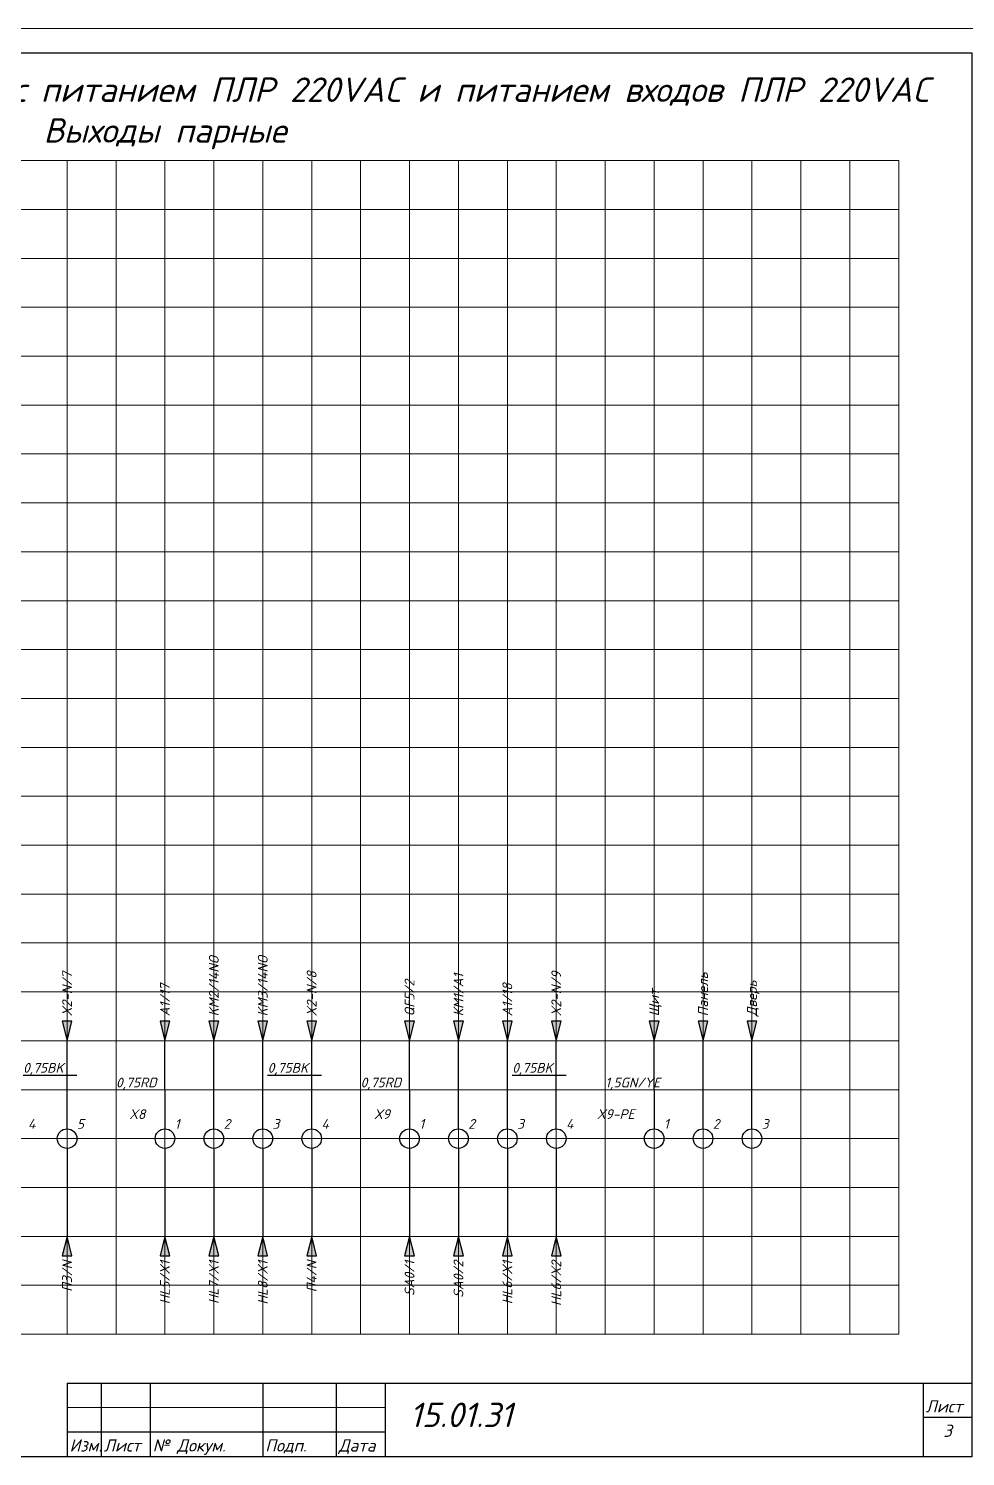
# Model space of a CAD drawing. Header units: millimetres. Extents: x 0 to 53000, y -591 to 24400.
# Drawn here: x 6962.1 to 7153.6, y 305 to 597 of the extents above; entities that cross this region are included whole.
import ezdxf
from ezdxf.enums import TextEntityAlignment as Align

# ---------------------------------------------------------------- set-up
doc = ezdxf.new("R2010")
doc.units = ezdxf.units.MM
for name, color, linetype, lineweight in [('4', 4, 'Continuous', 15), ('Основная', 7, 'Continuous', 30), ('Тонкая для кабелей', 7, 'Continuous', 15)]:
    doc.layers.add(name, color=color, linetype=linetype, lineweight=lineweight)
doc.layers.add('Привязки', color=2, linetype='Continuous', lineweight=0, plot=False, transparency=0.8)
doc.layers.add('рамка', color=253, linetype='Continuous', lineweight=5, transparency=0.8)
doc.styles.add('текст', font='isocpeui.ttf')

# ---------------------------------------------------------------- blocks, each defined once
blk = doc.blocks.new('*U110')
for p, q in [((230, 20), (415, 20)), ((230, 20), (230, 5)), ((237, 20), (237, 5)), ((247, 20), (247, 5)), ((270, 20), (270, 5)), ((285, 20), (285, 5)), ((295, 20), (295, 5)), ((405, 20), (405, 5)), ((405, 13), (415, 13)), ((230, 10), (295, 10)), ((230, 5), (295, 5))]:
    blk.add_line(p, q)
blk.add_lwpolyline([(20, 5), (415, 5), (415, 292), (20, 292)], close=True)
at = {"layer": '4'}
blk.add_line((230, 15), (295, 15), dxfattribs=at)
at = {"layer": 'Привязки'}
blk.add_lwpolyline([(0, 0), (420, 0), (420, 297), (0, 297)], close=True, dxfattribs=at)
at = {"layer": 'рамка'}
blk.add_lwpolyline([(0, 297), (420, 297), (420, 0), (0, 0)], close=True, dxfattribs=at)
at = {"style": 'текст'}
for s, p in [('Лист', (405.5, 14)), ('Изм.', (230.5, 6)), ('Лист', (237.5, 6)), ('№ Докум.', (247.5, 6)), ('Подп.', (270.5, 6)), ('Дата', (285.5, 6))]:
    blk.add_text(s, height=2.5, dxfattribs=at).set_placement(p)
for tag, p, height in [('12', (90, 292), 0.00000373), ('13', (90, 292), 0.00000373), ('27', (90, 292), 0.00000522), ('29', (105, 249), 3.5), ('ИЗМ2', (230.5, 16), 2.5), ('ЛИСТИЗМ2', (237.5, 16), 2.5), ('№ДОКУМИЗМ2', (247.5, 16), 2.5), ('28', (415, 20), 0.0000438), ('ОБОЗНАЧЕНИЕ', (300, 11), 5), ('ИЗМ1', (230.5, 11), 2.5), ('ЛИСТИЗМ1', (237.5, 11), 2.5), ('№ДОКУМИЗМ1', (247.5, 11), 2.5), ('ПОДПИЗМ1', (270.5, 11), 2.5), ('ДАТАИЗМ1', (285.5, 11), 2.5), ('ДАТАНКОНТР', (285.5, 11), 2.5), ('ДАТАУТВ', (285.5, 6), 2.5), ('РАЗРАБ', (415, 5), 0.0000135), ('ЛИСТОВ', (415, 5), 0.0000135), ('ПРОВ', (415, 5), 0.0000135), ('ТКОНТР', (415, 5), 0.0000135), ('НКОНТР', (415, 5), 0.0000135), ('УТВ', (415, 5), 0.0000135), ('10', (415, 5), 0.0000135), ('11', (415, 5), 0.0000135), ('ПОДПИЗМ2', (415, 5), 0.0000135), ('ДАТАИЗМ2', (415, 5), 0.0000135), ('ИЗМ3', (415, 5), 0.0000135), ('ЛИСТИЗМ3', (415, 5), 0.0000135), ('№ДОКУМИЗМ3', (415, 5), 0.0000135), ('ПОДПИЗМ3', (415, 5), 0.0000135), ('ДАТАИЗМ3', (415, 5), 0.0000135), ('ИЗМ4', (415, 5), 0.0000135), ('ЛИСТИЗМ4', (415, 5), 0.0000135), ('№ДОКУМИЗМ4', (415, 5), 0.0000135), ('ПОДПИЗМ4', (415, 5), 0.0000135), ('ДАТАИЗМ4', (415, 5), 0.0000135), ('ДАТАРАЗРАБ', (415, 5), 0.0000135), ('ДАТАПРОВ', (415, 5), 0.0000135), ('ДАТАТКОНТР', (415, 5), 0.0000135)]:
    blk.add_attdef(tag, p, '', height=height, dxfattribs=at)
for tag, p, height, rotation in [('ОБОЗНАЧЕНИЕ-ВЕРХ', (85, 286), 3.5, 180), ('ПРИМЕНЯЕМОСТЬ', (19, 232.5), 2.5, 90), ('СПРАВ№', (19, 172.5), 2.5, 90), ('ДАТАУЧЁТАДУБЛ', (19, 115.5), 2.5, 90), ('ИНВ№ДУБЛ', (19, 90.5), 2.5, 90), ('ВЗАМИНВ№', (19, 65.5), 2.5, 90), ('ДАТАУЧЁТА', (19, 30.5), 2.5, 90), ('ИНВ№ПОДЛ', (19, 5.5), 2.5, 90)]:
    blk.add_attdef(tag, p, '', height=height, rotation=rotation, dxfattribs=at)
blk.add_attdef('30', text='', height=5, dxfattribs=at).set_placement((355, 34), align=Align.MIDDLE)
for tag, height, p in [('ЛИСТ', 2.5, (410, 9)), ('НАИМЕНОВАНИЕ1', 0.000027, (415, 5)), ('НАИМЕНОВАНИЕ2', 0.0000189, (415, 5)), ('НАИМЕНОВАНИЕ3', 0.0000189, (415, 5)), ('НАИМЕНОВАНИЕ4', 0.0000135, (415, 5)), ('МАССА', 0.0000189, (415, 5)), ('МАСШТАБ', 0.0000189, (415, 5)), ('МАТЕРИАЛ1', 0.0000135, (415, 5)), ('МАТЕРИАЛ2', 0.0000135, (415, 5)), ('МАТЕРИАЛ3', 0.0000135, (415, 5)), ('ПРЕДПРИЯТИЕ1', 0.0000189, (415, 5)), ('ПРЕДПРИЯТИЕ2', 0.0000189, (415, 5)), ('ПРЕДПРИЯТИЕ3', 0.0000189, (415, 5))]:
    blk.add_attdef(tag, text='', height=height, dxfattribs=at).set_placement(p, align=Align.CENTER)
for tag in ['ЛИТЕРА', 'ЛИТЕРА2', 'ЛИТЕРА3']:
    blk.add_attdef(tag, text='', height=0.0000135, dxfattribs=at).set_placement((415, 5), align=Align.RIGHT)
for tag in ['ИНДЕКС', 'ИНДЕКС2', 'ИНДЕКС3']:
    blk.add_attdef(tag, text='', height=0.0000135, dxfattribs=at).set_placement((415, 5), align=Align.TOP_LEFT)

msp = doc.modelspace()

# ---------------------------------------------------------------- hatches: boundary and pattern name
at = {"layer": 'Основная'}
h = msp.add_hatch(color=256, dxfattribs=at)
h.dxf.hatch_style = 1
h.paths.add_polyline_path([(6970, 390), (6971, 394), (6970, 394)])
h.paths.add_polyline_path([(6970, 390), (6970, 394), (6969, 394)])
h = msp.add_hatch(color=256, dxfattribs=at)
h.dxf.hatch_style = 1
h.paths.add_polyline_path([(6990, 390), (6991, 394), (6990, 394)])
h.paths.add_polyline_path([(6990, 390), (6990, 394), (6989, 394)])
h = msp.add_hatch(color=256, dxfattribs=at)
h.dxf.hatch_style = 1
h.paths.add_polyline_path([(7000, 390), (7001, 394), (7000, 394)])
h.paths.add_polyline_path([(7000, 390), (7000, 394), (6999, 394)])
h = msp.add_hatch(color=256, dxfattribs=at)
h.dxf.hatch_style = 1
h.paths.add_polyline_path([(7010, 390), (7011, 394), (7010, 394)])
h.paths.add_polyline_path([(7010, 390), (7010, 394), (7009, 394)])
h = msp.add_hatch(color=256, dxfattribs=at)
h.dxf.hatch_style = 1
h.paths.add_polyline_path([(7020, 390), (7021, 394), (7020, 394)])
h.paths.add_polyline_path([(7020, 390), (7020, 394), (7019, 394)])
h = msp.add_hatch(color=256, dxfattribs=at)
h.dxf.hatch_style = 1
h.paths.add_polyline_path([(7040, 390), (7041, 394), (7040, 394)])
h.paths.add_polyline_path([(7040, 390), (7040, 394), (7039, 394)])
h = msp.add_hatch(color=256, dxfattribs=at)
h.dxf.hatch_style = 1
h.paths.add_polyline_path([(7050, 390), (7051, 394), (7050, 394)])
h.paths.add_polyline_path([(7050, 390), (7050, 394), (7049, 394)])
h = msp.add_hatch(color=256, dxfattribs=at)
h.dxf.hatch_style = 1
h.paths.add_polyline_path([(7060, 390), (7061, 394), (7060, 394)])
h.paths.add_polyline_path([(7060, 390), (7060, 394), (7059, 394)])
h = msp.add_hatch(color=256, dxfattribs=at)
h.dxf.hatch_style = 1
h.paths.add_polyline_path([(7070, 390), (7071, 394), (7070, 394)])
h.paths.add_polyline_path([(7070, 390), (7070, 394), (7069, 394)])
h = msp.add_hatch(color=256, dxfattribs=at)
h.dxf.hatch_style = 1
h.paths.add_polyline_path([(7090, 390), (7091, 394), (7090, 394)])
h.paths.add_polyline_path([(7090, 390), (7090, 394), (7089, 394)])
h = msp.add_hatch(color=256, dxfattribs=at)
h.dxf.hatch_style = 1
h.paths.add_polyline_path([(7100, 390), (7101, 394), (7100, 394)])
h.paths.add_polyline_path([(7100, 390), (7100, 394), (7099, 394)])
h = msp.add_hatch(color=256, dxfattribs=at)
h.dxf.hatch_style = 1
h.paths.add_polyline_path([(7110, 390), (7111, 394), (7110, 394)])
h.paths.add_polyline_path([(7110, 390), (7110, 394), (7109, 394)])
h = msp.add_hatch(color=256, dxfattribs=at)
h.dxf.hatch_style = 1
h.paths.add_polyline_path([(6970, 350), (6969, 346), (6970, 346)])
h.paths.add_polyline_path([(6970, 350), (6970, 346), (6971, 346)])
h = msp.add_hatch(color=256, dxfattribs=at)
h.dxf.hatch_style = 1
h.paths.add_polyline_path([(6990, 350), (6989, 346), (6990, 346)])
h.paths.add_polyline_path([(6990, 350), (6990, 346), (6991, 346)])
h = msp.add_hatch(color=256, dxfattribs=at)
h.dxf.hatch_style = 1
h.paths.add_polyline_path([(7000, 350), (6999, 346), (7000, 346)])
h.paths.add_polyline_path([(7000, 350), (7000, 346), (7001, 346)])
h = msp.add_hatch(color=256, dxfattribs=at)
h.dxf.hatch_style = 1
h.paths.add_polyline_path([(7010, 350), (7009, 346), (7010, 346)])
h.paths.add_polyline_path([(7010, 350), (7010, 346), (7011, 346)])
h = msp.add_hatch(color=256, dxfattribs=at)
h.dxf.hatch_style = 1
h.paths.add_polyline_path([(7020, 350), (7019, 346), (7020, 346)])
h.paths.add_polyline_path([(7020, 350), (7020, 346), (7021, 346)])
h = msp.add_hatch(color=256, dxfattribs=at)
h.dxf.hatch_style = 1
h.paths.add_polyline_path([(7040, 350), (7039, 346), (7040, 346)])
h.paths.add_polyline_path([(7040, 350), (7040, 346), (7041, 346)])
h = msp.add_hatch(color=256, dxfattribs=at)
h.dxf.hatch_style = 1
h.paths.add_polyline_path([(7050, 350), (7049, 346), (7050, 346)])
h.paths.add_polyline_path([(7050, 350), (7050, 346), (7051, 346)])
h = msp.add_hatch(color=256, dxfattribs=at)
h.dxf.hatch_style = 1
h.paths.add_polyline_path([(7060, 350), (7059, 346), (7060, 346)])
h.paths.add_polyline_path([(7060, 350), (7060, 346), (7061, 346)])
h = msp.add_hatch(color=256, dxfattribs=at)
h.dxf.hatch_style = 1
h.paths.add_polyline_path([(7070, 350), (7069, 346), (7070, 346)])
h.paths.add_polyline_path([(7070, 350), (7070, 346), (7071, 346)])

# ---------------------------------------------------------------- linework, layer by layer
for p, q in [((6969, 394), (6970, 390)), ((6971, 394), (6969, 394)), ((6970, 390), (6971, 394)), ((6989, 394), (6990, 390)), ((6991, 394), (6989, 394)), ((6990, 390), (6991, 394)), ((6999, 394), (7000, 390)), ((7001, 394), (6999, 394)), ((7000, 390), (7001, 394)), ((7009, 394), (7010, 390)), ((7011, 394), (7009, 394)), ((7010, 390), (7011, 394)), ((7019, 394), (7020, 390)), ((7021, 394), (7019, 394)), ((7020, 390), (7021, 394)), ((7039, 394), (7040, 390)), ((7041, 394), (7039, 394)), ((7040, 390), (7041, 394)), ((7049, 394), (7050, 390)), ((7051, 394), (7049, 394)), ((7050, 390), (7051, 394)), ((7059, 394), (7060, 390)), ((7061, 394), (7059, 394)), ((7060, 390), (7061, 394)), ((7069, 394), (7070, 390)), ((7071, 394), (7069, 394)), ((7070, 390), (7071, 394)), ((7089, 394), (7090, 390)), ((7091, 394), (7089, 394)), ((7090, 390), (7091, 394)), ((7099, 394), (7100, 390)), ((7101, 394), (7099, 394)), ((7100, 390), (7101, 394)), ((7109, 394), (7110, 390)), ((7111, 394), (7109, 394)), ((7110, 390), (7111, 394)), ((6970, 380), (6970, 390)), ((6990, 380), (6990, 390)), ((7000, 380), (7000, 390)), ((7010, 380), (7010, 390)), ((7020, 380), (7020, 390)), ((7040, 380), (7040, 390)), ((7050, 380), (7050, 390)), ((7060, 380), (7060, 390)), ((7070, 380), (7070, 390)), ((7090, 380), (7090, 390)), ((7100, 380), (7100, 390)), ((7110, 380), (7110, 390)), ((6961, 383), (6972, 383)), ((7011, 383), (7022, 383)), ((7061, 383), (7072, 383)), ((6970, 372), (6970, 380)), ((6990, 380), (6990, 372)), ((7000, 372), (7000, 380)), ((7010, 372), (7010, 380)), ((7020, 372), (7020, 380)), ((7040, 380), (7040, 372)), ((7050, 372), (7050, 380)), ((7060, 372), (7060, 380)), ((7070, 372), (7070, 380)), ((7090, 380), (7090, 372)), ((7100, 372), (7100, 380)), ((7110, 372), (7110, 380)), ((6970, 368), (6970, 350)), ((6990, 368), (6990, 350)), ((7000, 368), (7000, 350)), ((7010, 368), (7010, 350)), ((7020, 368), (7020, 350)), ((7040, 368), (7040, 360)), ((7050, 368), (7050, 360)), ((7060, 368), (7060, 360)), ((7070, 368), (7070, 360)), ((7040, 360), (7040, 350)), ((7050, 360), (7050, 350)), ((7060, 360), (7060, 350)), ((7070, 360), (7070, 350)), ((6970, 350), (6969, 346)), ((6971, 346), (6970, 350)), ((6990, 350), (6989, 346)), ((6991, 346), (6990, 350)), ((7000, 350), (6999, 346)), ((7001, 346), (7000, 350)), ((7010, 350), (7009, 346)), ((7011, 346), (7010, 350)), ((7020, 350), (7019, 346)), ((7021, 346), (7020, 350)), ((7040, 350), (7039, 346)), ((7041, 346), (7040, 350)), ((7050, 350), (7049, 346)), ((7051, 346), (7050, 350)), ((7060, 350), (7059, 346)), ((7061, 346), (7060, 350)), ((7070, 350), (7069, 346)), ((7071, 346), (7070, 350)), ((6969, 346), (6971, 346)), ((6989, 346), (6991, 346)), ((6999, 346), (7001, 346)), ((7009, 346), (7011, 346)), ((7019, 346), (7021, 346)), ((7039, 346), (7041, 346)), ((7049, 346), (7051, 346)), ((7059, 346), (7061, 346)), ((7069, 346), (7071, 346))]:
    msp.add_line(p, q, dxfattribs=at)
for centre in [(6970, 370), (6990, 370), (7000, 370), (7010, 370), (7020, 370), (7040, 370), (7050, 370), (7060, 370), (7070, 370), (7090, 370), (7100, 370), (7110, 370)]:
    msp.add_circle(centre, 2, dxfattribs=at)
at = {"layer": 'Привязки'}
for p, q in [((6770, 570), (7140, 570)), ((6970, 570), (6970, 330)), ((6980, 570), (6980, 330)), ((6990, 570), (6990, 330)), ((7000, 570), (7000, 330)), ((7010, 570), (7010, 330)), ((7020, 570), (7020, 330)), ((7030, 570), (7030, 330)), ((7040, 570), (7040, 330)), ((7050, 570), (7050, 330)), ((7060, 570), (7060, 330)), ((7070, 570), (7070, 330)), ((7080, 570), (7080, 330)), ((7090, 570), (7090, 330)), ((7100, 570), (7100, 330)), ((7110, 570), (7110, 330)), ((7120, 570), (7120, 330)), ((7130, 570), (7130, 330)), ((7140, 570), (7140, 330)), ((6770, 560), (7140, 560)), ((6770, 550), (7140, 550)), ((6770, 540), (7140, 540)), ((6770, 530), (7140, 530)), ((6770, 520), (7140, 520)), ((6770, 510), (7140, 510)), ((6770, 500), (7140, 500)), ((6770, 490), (7140, 490)), ((6770, 480), (7140, 480)), ((6770, 470), (7140, 470)), ((6770, 460), (7140, 460)), ((6770, 450), (7140, 450)), ((6770, 440), (7140, 440)), ((6770, 430), (7140, 430)), ((6770, 420), (7140, 420)), ((6770, 410), (7140, 410)), ((6770, 400), (7140, 400)), ((6770, 390), (7140, 390)), ((6770, 380), (7140, 380)), ((6770, 370), (7140, 370)), ((6770, 360), (7140, 360)), ((6770, 350), (7140, 350)), ((6770, 340), (7140, 340)), ((7140, 330), (6960, 330))]:
    msp.add_line(p, q, dxfattribs=at)
at = {"layer": 'Тонкая для кабелей'}
for p, q in [((7012, 380), (6980, 380)), ((7062, 380), (7030, 380)), ((7112, 380), (7080, 380))]:
    msp.add_line(p, q, dxfattribs=at)

# ---------------------------------------------------------------- block references
ref = msp.add_blockref('*U110', (6740, 300))
ref.add_attrib('ОБОЗНАЧЕНИЕ', '15.01.31', (7040, 311), dxfattribs={"height": 5, "style": 'текст'})
ref.add_attrib('ЛИСТ', '3', dxfattribs={"height": 2.5, "style": 'текст'}).set_placement((7150, 309), align=Align.CENTER)

# ---------------------------------------------------------------- texts
at = {"layer": 'Основная', "style": 'текст'}
for s, width, heights, insert, char_height, attachment_point in [('Принципиальная электрическая схема с питанием ПЛР 220VAC и питанием входов ПЛР 220VAC\\PВыходы парные', 333.9398066, [15.99579], (6990.0001, 586.99998), 5, 2), ('4', 3, [0], (6962, 372), 2, 7), ('5', 3, [0], (6972, 372), 2, 7), ('X8', 10, [2.17654], (6986, 374), 2, 9), ('1', 3, [0], (6992, 372), 2, 7), ('2', 3, [0], (7002, 372), 2, 7), ('3', 3, [0], (7012, 372), 2, 7), ('4', 3, [0], (7022, 372), 2, 7), ('X9', 10, [0], (7036, 374), 2, 9), ('1', 3, [0], (7042, 372), 2, 7), ('2', 3, [0], (7052, 372), 2, 7), ('3', 3, [0], (7062, 372), 2, 7), ('4', 3, [0], (7072, 372), 2, 7), ('X9-PE', 10, [0], (7086, 374), 2, 9), ('1', 3, [0], (7092, 372), 2, 7), ('2', 3, [0], (7102, 372), 2, 7), ('3', 3, [0], (7112, 372), 2, 7)]:
    msp.add_mtext_dynamic_manual_height_columns(s, width=width, gutter_width=200, heights=heights, dxfattribs=dict(at, insert=insert, char_height=char_height, attachment_point=attachment_point))
at = {"layer": 'Основная', "char_height": 2, "rotation": 90, "style": 'текст'}
for s, width, insert, attachment_point in [('KM2/14NO', 5.8793103, (6999, 395), 1), ('KM3/14NO', 5.8793103, (7009, 395), 1), ('X2-N/7', 5.8793103, (6969, 395), 1), ('X2-N/8', 5.8793103, (7019, 395), 1), ('КМ1/А1', 5.8793103, (7049, 395), 1), ('X2-N/9', 5.8793103, (7069, 395), 1), ('Панель', 5.8793103, (7099, 395), 1), ('A1/17', 5.8793103, (6989, 395), 1), ('QF5/2', 5.8793103, (7039, 395), 1), ('A1/18', 5.8793103, (7059, 395), 1), ('Щит', 5.8793103, (7089, 395), 1), ('Дверь', 5.8793103, (7109, 395), 1), ('\\pxt2;П3/N', 5.8793103, (6971, 345), 9), ('HL5/X1', 5.8793103, (6991, 345), 9), ('HL7/X1', 5.8793103, (7001, 345), 9), ('HL8/X1', 5.8793103, (7011, 345), 9), ('П4/N', 5.8793103, (7021, 345), 9), ('SA0/1', 5.8793103, (7041, 345), 9), ('SA0/2', 5.8793103, (7051, 345), 9), ('HL6/X1', 5.8793103, (7061, 345), 9), ('HL6/X2', 7.5063457, (7071, 345), 9)]:
    msp.add_mtext_dynamic_manual_height_columns(s, width=width, gutter_width=200, heights=[0], dxfattribs=dict(at, insert=insert, attachment_point=attachment_point))
at = {"layer": 'Тонкая для кабелей', "char_height": 2, "attachment_point": 7, "style": 'текст'}
for s, insert in [('0,75BK', (6961, 383)), ('0,75BK', (7011, 383)), ('0,75BK', (7061, 383)), ('0,75RD', (6980, 380)), ('0,75RD', (7030, 380)), ('1,5GN/YE', (7080, 380))]:
    msp.add_mtext_dynamic_manual_height_columns(s, width=10, gutter_width=200, heights=[0], dxfattribs=dict(at, insert=insert))

doc.saveas('drawing.dxf')
